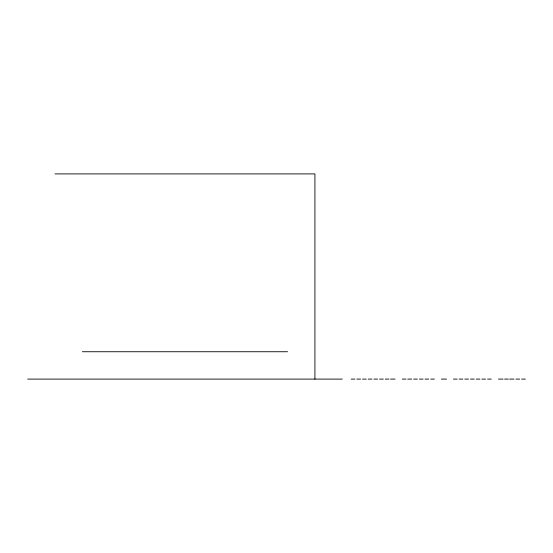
<?xml version="1.0" encoding="UTF-8"?>
<svg xmlns="http://www.w3.org/2000/svg" width="553" height="553" viewBox="0 0 553 553"><rect width="100%" height="100%" fill="white"/><g stroke="black" fill="none" stroke-linecap="round" stroke-linejoin="round"><path stroke-width="0.83" d="M55.01 173.905L314.92 173.905L314.92 379.095M82.369 351.736L287.56 351.736M27.65 379.095L342.279 379.095M351.169 379.095L354.895 379.095M356.83 379.095L360.577 379.095M362.533 379.095L366.259 379.095M368.215 379.095L371.941 379.095M373.897 379.095L377.623 379.095M379.558 379.095L383.305 379.095M385.261 379.095L388.987 379.095M390.563 379.095L395.049 379.095M402.308 379.095L406.033 379.095M407.734 379.095L411.715 379.095M413.672 379.095L417.397 379.095M419.354 379.095L423.08 379.095M425.036 379.095L428.762 379.095M430.739 379.095L434.416 379.095M441.349 379.095L446.534 379.095M453.446 379.095L457.172 379.095M459.128 379.095L462.847 379.095M464.81 379.095L468.529 379.095M470.485 379.095L474.211 379.095M476.168 379.095L479.893 379.095M481.85 379.095L485.575 379.095M487.532 379.095L491.258 379.095M498.46 379.095L503.057 379.095M504.578 379.095L508.304 379.095M509.652 379.095L513.986 379.095M515.921 379.095L519.668 379.095M521.624 379.095L525.35 379.095"/></g></svg>
